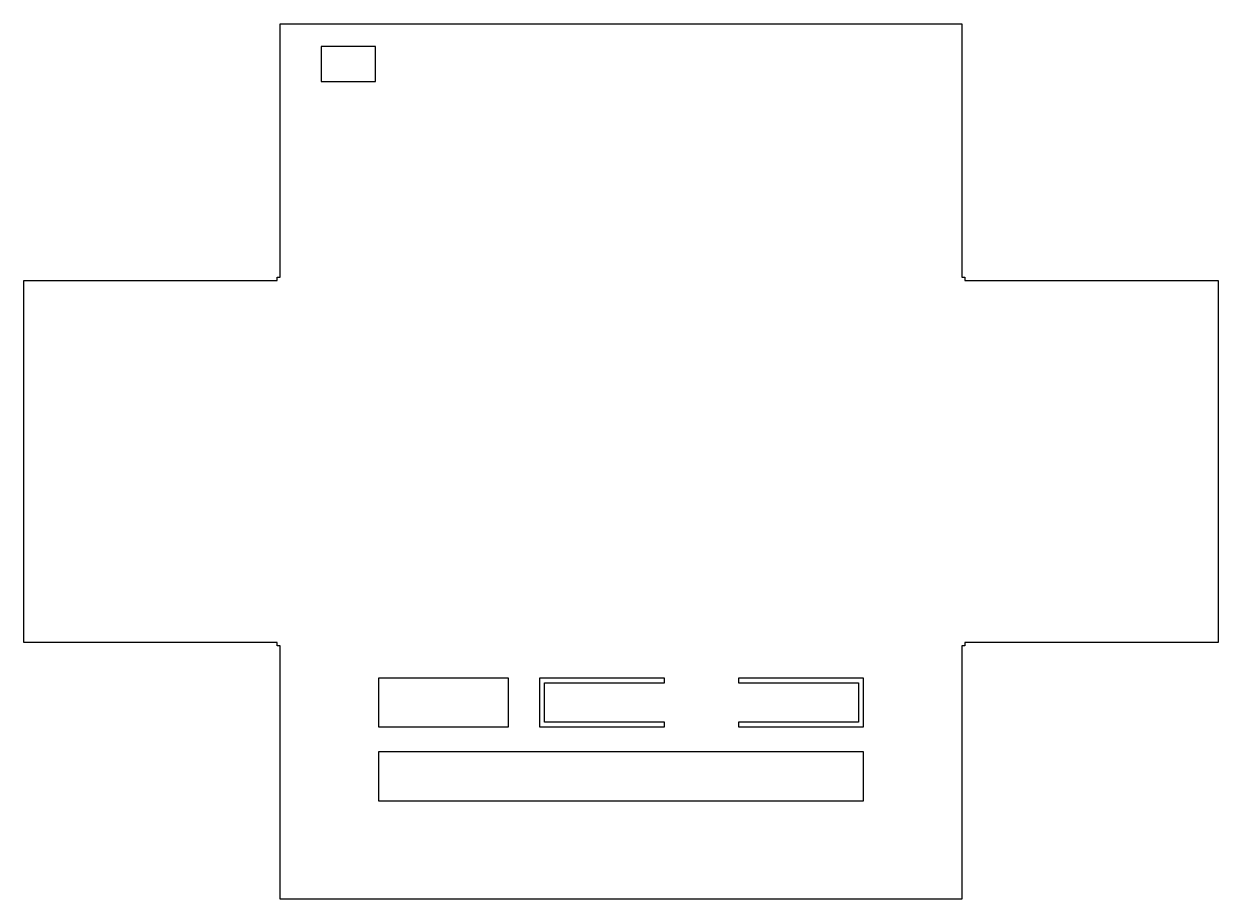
# Model space of a CAD drawing. Header units: millimetres. Extents: x -104 to 382, y 0 to 356.
import ezdxf

# ---------------------------------------------------------------- set-up
doc = ezdxf.new("R2010")
doc.units = ezdxf.units.MM
doc.header["$MEASUREMENT"] = 0
doc.layers.add('INTERIOR_PROFILES', color=7, linetype='Continuous')
doc.layers.add('OUTER_PROFILES', color=7, linetype='Continuous')

msp = doc.modelspace()

# ---------------------------------------------------------------- linework, layer by layer
at = {"layer": 'INTERIOR_PROFILES'}
for points in [[(38.83, 346.65), (16.69, 346.65), (16.69, 332.5), (38.83, 332.5)], [(92.83, 89.9), (40, 89.9), (40, 70), (92.83, 70)], [(156.42, 89.9), (105.52, 89.9), (105.52, 70), (156.42, 70), (156.42, 72), (107.52, 72), (107.52, 87.9), (156.42, 87.9)], [(235.31, 87.9), (235.31, 72), (186.42, 72), (186.42, 70), (237.31, 70), (237.31, 89.9), (186.42, 89.9), (186.42, 87.9)], [(237.31, 40), (237.31, 59.9), (40, 59.9), (40, 40)]]:
    msp.add_lwpolyline(points, close=True, dxfattribs=at)
at = {"layer": 'OUTER_PROFILES'}
msp.add_lwpolyline([(381.6, 104.29), (278.56, 104.29), (278.56, 103.04), (277.31, 103.04), (277.31, 0), (0, 0), (0, 103.04), (-1.24, 103.04), (-1.24, 104.29), (-104.29, 104.29), (-104.29, 251.6), (-1.24, 251.6), (-1.24, 252.84), (0, 252.84), (0, 355.88), (277.31, 355.88), (277.31, 252.84), (278.56, 252.84), (278.56, 251.6), (381.6, 251.6)], close=True, dxfattribs=at)

doc.saveas('drawing.dxf')
